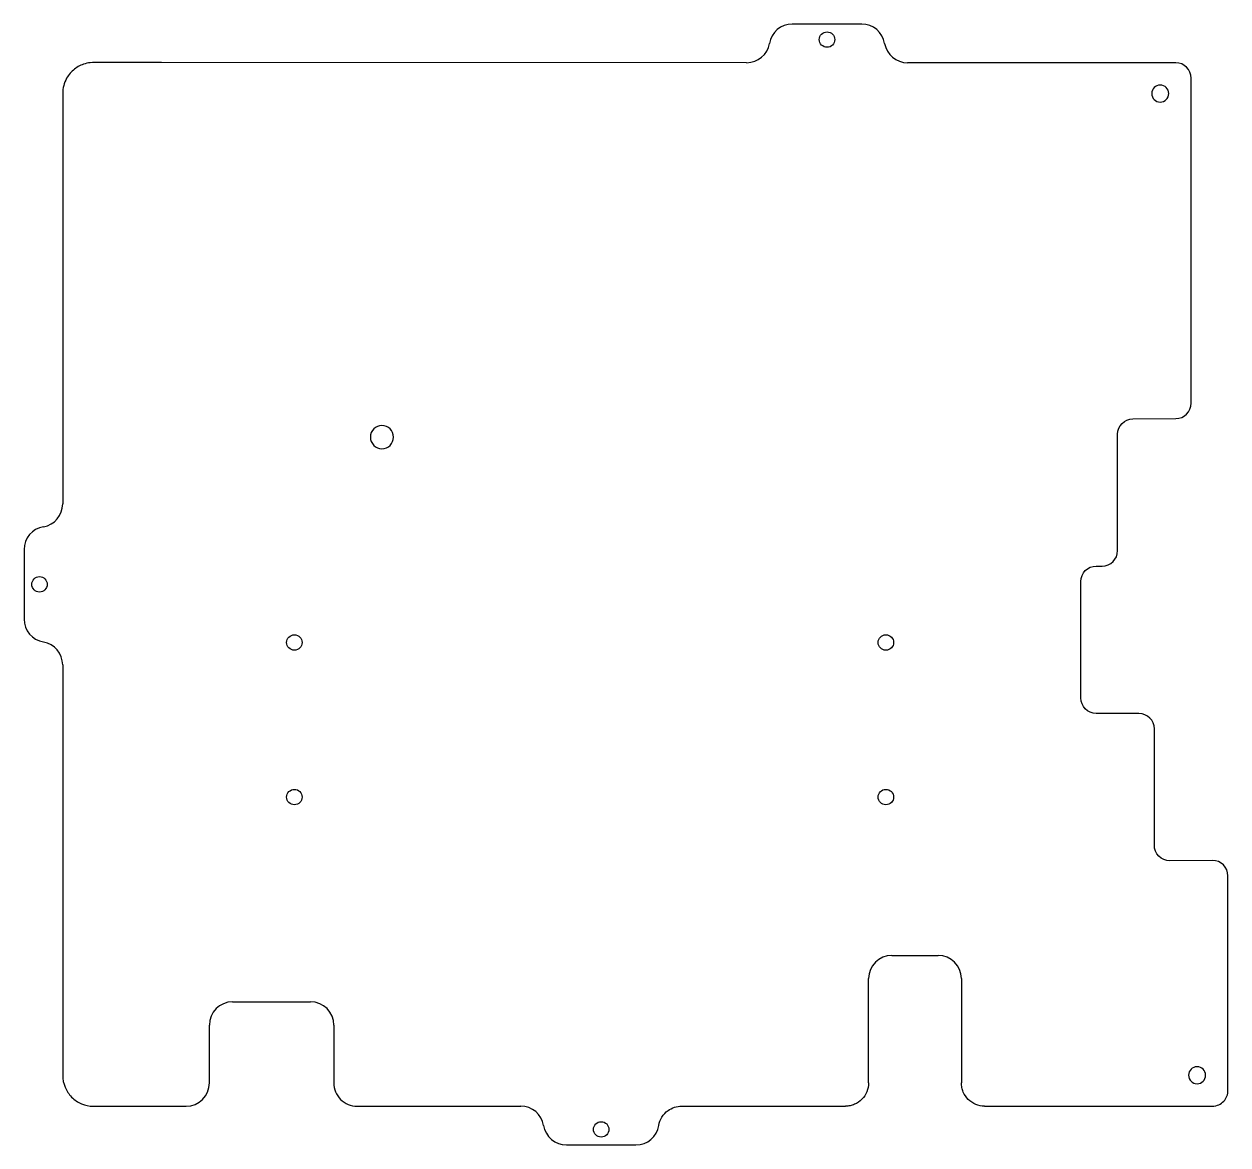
# Model space of a CAD drawing. Header units: millimetres. Extents: x -78 to 78, y -73 to 73.
import ezdxf

# ---------------------------------------------------------------- set-up
doc = ezdxf.new("R2010")
doc.units = ezdxf.units.MM
doc.layers.get('0').update_dxf_attribs({"linetype": 'CONTINUOUS'})

msp = doc.modelspace()

# ---------------------------------------------------------------- linework, layer by layer
for p, q in [((30.53, 72.52), (21.53, 72.52)), ((-60.13, 67.54), (-60.13, 67.55)), ((15.62, 67.53), (-60.13, 67.54)), ((71.18, 67.52), (36.45, 67.52)), ((73.17, 23.47), (73.17, 65.52)), ((-72.94, 63.55), (-72.94, 10.43)), ((65.64, 21.44), (71.19, 21.47)), ((63.65, 4.38), (63.65, 19.44)), ((-77.94, 4.52), (-77.94, -4.48)), ((60.89, 2.38), (61.65, 2.38)), ((58.89, -14.68), (58.89, 0.38)), ((-72.94, -10.4), (-72.94, -63.51)), ((66.42, -16.69), (60.88, -16.68)), ((68.41, -33.74), (68.41, -18.69)), ((75.93, -35.71), (70.42, -35.74)), ((77.94, -65.51), (77.94, -37.71)), ((34.41, -48.01), (40.43, -48.01)), ((31.41, -64.51), (31.41, -51.01)), ((43.43, -51.01), (43.43, -64.51)), ((-50.95, -54.01), (-40.83, -54.01)), ((-53.95, -64.51), (-53.95, -57.01)), ((-37.83, -57.01), (-37.83, -64.51)), ((-60.13, -67.51), (-60.13, -67.51)), ((-60.13, -67.51), (-56.95, -67.51)), ((-34.83, -67.51), (-13.63, -67.51)), ((7.21, -67.51), (28.41, -67.51)), ((-7.71, -72.52), (1.29, -72.52))]:
    msp.add_line(p, q)
for centre in [(26.03, 70.52), (-75.94, 0.02), (-42.94, -7.51), (33.65, -7.51), (-42.94, -27.51), (33.65, -27.51), (-3.21, -70.52)]:
    msp.add_circle(centre, 1)
for centre, start, end in [((21.53, 69.52), 90, 170.3895), ((30.53, 69.52), 9.5777, 90), ((15.62, 70.53), 269.9907, 350.3895), ((36.45, 70.52), 189.5777, 269.9907), ((-75.94, 10.43), 279.5941, 360), ((-74.94, 4.52), 99.5941, 180), ((-74.94, -4.48), 180, 260.4059), ((-75.94, -10.4), 0, 80.4059), ((34.41, -51.01), 90, 180), ((40.43, -51.01), 0, 90), ((-50.95, -57.01), 90, 180), ((-40.83, -57.01), 0, 90), ((-56.95, -64.51), 270.0015, 360), ((-34.83, -64.51), 180, 270.0015), ((-13.63, -70.51), 9.4655, 90.0015), ((-7.71, -69.52), 189.4655, 270), ((1.29, -69.52), 270, 350.5399)]:
    msp.add_arc(centre, 3, start, end)
for points, knots in [([(-60.13, 67.55), (-62.29, 67.55), (-64.44, 67.55), (-69.24, 67.55), (-69.39, 67.58), (-70.54, 67.25), (-71, 67.01), (-71.82, 66.37), (-72.17, 65.97), (-72.59, 65.21), (-72.72, 64.89), (-72.89, 64.23), (-72.94, 63.89), (-72.94, 63.55)], [0.220102, 0.220102, 0.220102, 0.220102, 0.86601, 0.86601, 1.660357, 1.660357, 2.273715, 2.273715, 2.893024, 2.893024, 3.298506, 3.298506, 3.704292, 3.704292, 3.704292, 3.704292]), ([(70.28, 63.53), (70.28, 62.92), (69.78, 62.43), (69.18, 62.43), (68.57, 62.43), (68.08, 62.92), (68.08, 63.53), (68.08, 64.13), (68.57, 64.63), (69.18, 64.63), (69.78, 64.63), (70.28, 64.13), (70.28, 63.53)], [-4, -4, -4, -4, -3, -3, -3, -2, -2, -2, -1, -1, -1, 0, 0, 0, 0]), ([(-31.6, 17.57), (-32.43, 17.57), (-33.1, 18.24), (-33.1, 19.07), (-33.1, 19.9), (-32.43, 20.57), (-31.6, 20.57), (-30.77, 20.57), (-30.1, 19.9), (-30.1, 19.07), (-30.1, 18.24), (-30.77, 17.57), (-31.6, 17.57)], [-4, -4, -4, -4, -3, -3, -3, -2, -2, -2, -1, -1, -1, 0, 0, 0, 0]), ([(-72.94, -63.51), (-72.94, -64.04), (-72.83, -64.57), (-72.43, -65.53), (-72.14, -65.96), (-71.41, -66.7), (-70.97, -67), (-70.01, -67.4), (-69.5, -67.51), (-68.46, -67.52), (-67.93, -67.51), (-64.97, -67.51), (-62.55, -67.51), (-60.13, -67.51)], [0, 0, 0, 0, 0.159258, 0.159258, 0.314431, 0.314431, 0.471683, 0.471683, 0.627353, 0.627353, 0.786235, 0.786235, 1.513025, 1.513025, 1.513025, 1.513025]), ([(75.04, -63.51), (75.04, -64.12), (74.55, -64.61), (73.94, -64.61), (73.33, -64.61), (72.84, -64.12), (72.84, -63.51), (72.84, -62.91), (73.33, -62.41), (73.94, -62.41), (74.55, -62.41), (75.04, -62.91), (75.04, -63.51)], [-4, -4, -4, -4, -3, -3, -3, -2, -2, -2, -1, -1, -1, 0, 0, 0, 0]), ([(31.41, -64.51), (31.41, -64.9), (31.33, -65.29), (31.03, -66.01), (30.82, -66.34), (30.27, -66.9), (29.94, -67.12), (29.4, -67.35), (29.2, -67.41), (28.81, -67.49), (28.61, -67.51), (28.41, -67.51)], [0, 0, 0, 0, 0.1171933, 0.1171933, 0.2343867, 0.2343867, 0.35158, 0.35158, 0.4120081, 0.4120081, 0.4724362, 0.4724362, 0.4724362, 0.4724362]), ([(46.43, -67.51), (46.04, -67.51), (45.65, -67.43), (44.93, -67.14), (44.6, -66.92), (44.05, -66.37), (43.82, -66.04), (43.59, -65.5), (43.53, -65.31), (43.45, -64.91), (43.43, -64.71), (43.43, -64.51)], [0, 0, 0, 0, 0.1171933, 0.1171933, 0.2343867, 0.2343867, 0.35158, 0.35158, 0.4120162, 0.4120162, 0.4724523, 0.4724523, 0.4724523, 0.4724523]), ([(46.43, -67.51), (51.56, -67.51), (56.69, -67.51), (64.85, -67.51), (67.89, -67.51), (72.44, -67.51), (73.95, -67.51), (76.02, -67.51), (76.28, -67.51), (76.84, -67.31), (77.06, -67.18), (77.45, -66.84), (77.61, -66.63), (77.85, -66.16), (77.91, -65.91), (77.94, -65.6), (77.94, -65.56), (77.94, -65.51)], [3.922413, 3.922413, 3.922413, 3.922413, 5.461083, 5.461083, 6.371264, 6.371264, 6.826355, 6.826355, 6.989885, 6.989885, 7.116283, 7.116283, 7.244154, 7.244154, 7.370724, 7.370724, 7.393981, 7.393981, 7.393981, 7.393981]), ([(4.25, -70.02), (4.31, -69.63), (4.45, -69.26), (4.86, -68.6), (5.13, -68.31), (5.7, -67.9), (5.98, -67.75), (6.58, -67.56), (6.89, -67.51), (7.21, -67.51)], [0, 0, 0, 0, 0.1171933, 0.1171933, 0.2343867, 0.2343867, 0.328602, 0.328602, 0.4228174, 0.4228174, 0.4228174, 0.4228174])]:
    msp.add_open_spline(points, degree=3, knots=knots)
for points in [[(73.17, 65.52), (73.17, 66.62), (72.28, 67.52), (71.18, 67.52)], [(71.19, 21.47), (72.29, 21.47), (73.17, 22.37), (73.17, 23.47)], [(63.65, 19.44), (63.65, 20.54), (64.54, 21.43), (65.64, 21.44)], [(61.65, 2.38), (62.75, 2.38), (63.65, 3.27), (63.65, 4.38)], [(58.89, 0.38), (58.89, 1.48), (59.78, 2.38), (60.89, 2.38)], [(60.88, -16.68), (59.78, -16.68), (58.89, -15.78), (58.89, -14.68)], [(68.41, -18.69), (68.41, -17.59), (67.52, -16.69), (66.42, -16.69)], [(70.42, -35.74), (69.31, -35.74), (68.41, -34.84), (68.41, -33.74)], [(77.94, -37.71), (77.94, -36.6), (77.04, -35.71), (75.93, -35.71)]]:
    msp.add_open_spline(points, degree=3)

doc.saveas('drawing.dxf')
